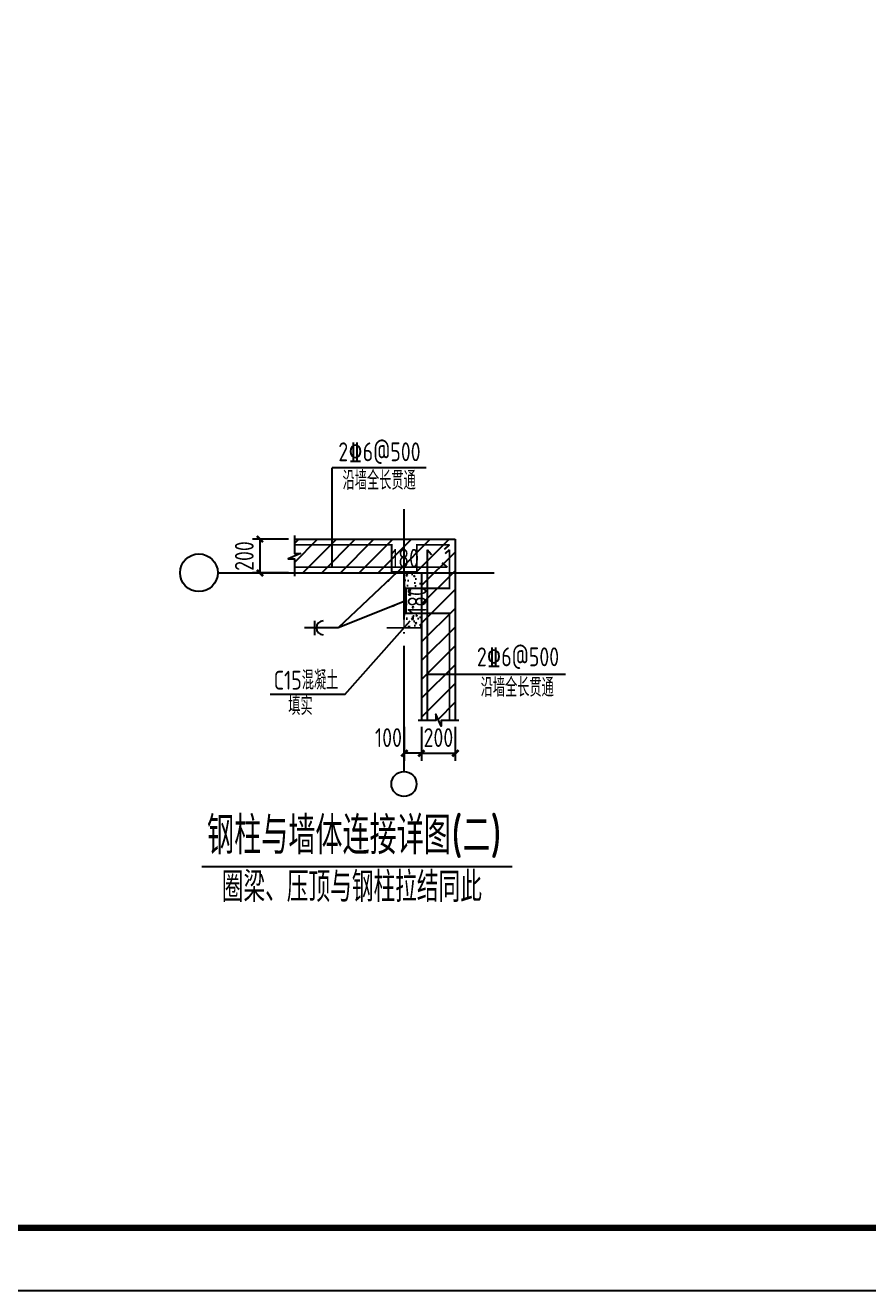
# Model space of a CAD drawing. Header units: millimetres. Extents: x 866561 to 876967, y 40200 to 44891.
# Drawn here: x 869882.5 to 870016.9, y 40201.4 to 40403 of the extents above; entities that cross this region are included whole.
import ezdxf

# ---------------------------------------------------------------- set-up
doc = ezdxf.new("R2010")
doc.units = ezdxf.units.MM
doc.header["$LTSCALE"] = 1000
doc.header["$MEASUREMENT"] = 0
doc.linetypes.add('DOTE', pattern=[2.42, 2, -0.2, 0.02, -0.2])
for name, color, linetype in [('2', 3, 'Continuous'), ('DIM', 7, 'Continuous'), ('DOTE', 1, 'DOTE'), ('PUB_TEXT', 7, 'Continuous'), ('文字', 7, 'Continuous')]:
    doc.layers.add(name, color=color, linetype=linetype)
doc.styles.add('GBHZ', font='gbenor.shx', dxfattribs={"width": 0.9, "bigfont": 'gbcbig.shx'})
doc.dimstyles.new('Y10', dxfattribs={"dimscale": 0, "dimtxt": 3, "dimasz": 0.01, "dimexe": 1.2, "dimexo": 1, "dimgap": 1, "dimtad": 1, "dimdec": 0, "dimlfac": 10, "dimzin": 0, "dimdsep": 46, "dimtxsty": 'GBHZ', "dimblk1": 'DX', "dimblk2": 'DX', "dimsah": 1, "dimcen": 0.09, "dimdle": 1, "dimadec": 0, "dimazin": 0, "dimtfac": 1, "dimtdec": 0, "dimtix": 1, "dimtmove": 2, "dimatfit": 3, "dimldrblk": 'DX', "dimfxl": 0, "dimtolj": 1, "dimtzin": 0, "dimarcsym": 0})

# ---------------------------------------------------------------- blocks, each defined once
blk = doc.blocks.new('DX')
at = {"color": 0, "linetype": 'ByBlock', "const_width": 40}
blk.add_lwpolyline([(-54, -51), (46, 49)], dxfattribs=at)
blk = doc.blocks.new('*D73')
at = {"layer": 'Defpoints', "color": 0}
for p in [(869925.39, 40321.09), (869919.87, 40315.76), (869925.39, 40315.76)]:
    blk.add_point(p, dxfattribs=at)
at = {"layer": 'dim', "color": 0, "lineweight": -2}
for p, q in [((869924.39, 40321.09), (869918.67, 40321.09)), ((869919.87, 40321.1), (869919.87, 40321.11)), ((869919.87, 40321.09), (869919.87, 40315.76)), ((869924.39, 40315.76), (869918.67, 40315.76)), ((869919.87, 40315.75), (869919.87, 40315.74))]:
    blk.add_line(p, q, dxfattribs=at)
at = {"layer": 'dim', "color": 0, "lineweight": -2, "xscale": 0.01, "yscale": 0.01, "zscale": 0.01}
for p, rotation in [((869919.87, 40321.09), 270), ((869919.87, 40315.76), 90)]:
    blk.add_blockref('DX', p, dxfattribs=dict(at, rotation=rotation))
at = {"layer": 'dim', "color": 0, "insert": (869917.37, 40318.42), "char_height": 3, "attachment_point": 5, "rotation": 90, "style": 'GBHZ'}
blk.add_mtext('\\A1;200', dxfattribs=at)
blk = doc.blocks.new('*D59')
at = {"layer": 'Defpoints', "color": 0}
for p in [(869945.64, 40292.21), (869950.97, 40292.21), (869950.97, 40286.99)]:
    blk.add_point(p, dxfattribs=at)
at = {"layer": 'dim', "color": 0, "lineweight": -2}
for p, q in [((869945.64, 40291.21), (869945.64, 40285.79)), ((869950.97, 40291.21), (869950.97, 40285.79)), ((869945.63, 40286.99), (869945.62, 40286.99)), ((869945.64, 40286.99), (869950.97, 40286.99)), ((869950.98, 40286.99), (869950.99, 40286.99))]:
    blk.add_line(p, q, dxfattribs=at)
at = {"layer": 'dim', "color": 0, "lineweight": -2, "xscale": 0.01, "yscale": 0.01, "zscale": 0.01}
blk.add_blockref('DX', (869945.64, 40286.99), dxfattribs=at)
at = {"layer": 'dim', "color": 0, "lineweight": -2, "xscale": 0.01, "yscale": 0.01, "zscale": 0.01, "rotation": 180}
blk.add_blockref('DX', (869950.97, 40286.99), dxfattribs=at)
at = {"layer": 'dim', "color": 0, "insert": (869948.31, 40289.49), "char_height": 3, "attachment_point": 5, "style": 'GBHZ'}
blk.add_mtext('\\A1;200', dxfattribs=at)
blk = doc.blocks.new('*D62')
at = {"layer": 'Defpoints', "color": 0}
for p in [(869942.86, 40292.21), (869945.64, 40292.21), (869942.86, 40286.99)]:
    blk.add_point(p, dxfattribs=at)
at = {"layer": 'dim', "color": 0, "lineweight": -2}
for p, q in [((869942.86, 40291.21), (869942.86, 40285.79)), ((869945.64, 40291.21), (869945.64, 40285.79)), ((869945.63, 40286.99), (869942.87, 40286.99))]:
    blk.add_line(p, q, dxfattribs=at)
at = {"layer": 'dim', "color": 0, "lineweight": -2, "xscale": 0.01, "yscale": 0.01, "zscale": 0.01, "rotation": 180}
blk.add_blockref('DX', (869942.86, 40286.99), dxfattribs=at)
at = {"layer": 'dim', "color": 0, "lineweight": -2, "xscale": 0.01, "yscale": 0.01, "zscale": 0.01}
blk.add_blockref('DX', (869945.64, 40286.99), dxfattribs=at)
at = {"layer": 'dim', "color": 0, "insert": (869940.35, 40289.49), "char_height": 3, "attachment_point": 5, "style": 'GBHZ'}
blk.add_mtext('\\A1;100', dxfattribs=at)

msp = doc.modelspace()

# ---------------------------------------------------------------- hatches: boundary and pattern name
h = msp.add_hatch()
h.set_pattern_fill('ANSI31', color=256, scale=0.666667, style=0)
h.set_pattern_definition([(45, (869606.9512, 40337.2395), (-1.496709, 1.496709), [])])
h.paths.add_polyline_path([(869942.863, 40321.091), (869925.387, 40321.091), (869925.387, 40318.847), (869926.308, 40318.847), (869924.351, 40318.003), (869925.387, 40318.003), (869925.387, 40315.758), (869941.657, 40315.758), (869941.822, 40315.914), (869942.863, 40315.914)])
h.paths.add_polyline_path([(869944.863, 40320.203), (869948.809, 40320.203), (869948.809, 40321.091), (869942.863, 40321.091), (869942.863, 40315.914), (869944.863, 40315.914)], flags=17)
h.paths.add_polyline_path([(869950.974, 40321.091), (869948.809, 40321.091), (869948.809, 40320.203), (869944.863, 40320.203), (869944.863, 40315.914), (869942.863, 40315.914), (869942.863, 40315.758), (869943.863, 40315.758), (869945.641, 40315.758), (869945.641, 40309.289), (869950.085, 40309.289), (869950.085, 40299.584), (869950.974, 40299.584)])
h.paths.add_polyline_path([(869950.085, 40309.289), (869945.641, 40309.289), (869945.641, 40292.212), (869947.886, 40292.212), (869947.886, 40293.248), (869948.729, 40291.291), (869948.729, 40292.212), (869950.974, 40292.212), (869950.974, 40299.584), (869950.085, 40299.584)])
h.paths.add_polyline_path([(869932.483, 40318.644), (869935.743, 40318.644), (869935.743, 40320.245), (869932.483, 40320.245)], flags=24)
h.paths.add_polyline_path([(869941.756, 40316.122), (869944.187, 40316.122), (869944.187, 40317.723), (869941.756, 40317.723)], flags=9)
h.paths.add_polyline_path([(869949.925, 40314.379), (869949.925, 40317.149), (869948.162, 40317.149), (869948.162, 40314.379)], flags=24)
h.paths.add_polyline_path([(869945.874, 40318.568), (869948.644, 40318.568), (869948.644, 40320.331), (869945.874, 40320.331)], flags=24)
h.paths.add_polyline_path([(869949.849, 40300.908), (869949.849, 40304.169), (869948.248, 40304.169), (869948.248, 40300.908)], flags=24)
h = msp.add_hatch()
h.set_pattern_fill('AR-CONC', color=256, scale=0.013333, style=0)
h.set_pattern_definition([(50, (869606.9512, 40337.2395), (2.429129, -0.212521), [0.254, -2.794]), (355, (869606.9512, 40337.2395), (-0.469904, 2.547422), [0.2032, -2.2352]), (100.451, (869607.1537, 40337.2218), (1.959233, 2.334889), [0.215867, -2.374533]), (46.1842, (869606.9512, 40337.9168), (3.614387, -0.560564), [0.381, -4.191]), (96.6356, (869607.2524, 40337.87), (3.16539, 3.299007), [0.3238, -3.5618]), (351.184, (869606.9512, 40337.9168), (3.165395, 3.299), [0.3048, -3.3528]), (21, (869607.2899, 40337.7475), (2.021532, -1.36354), [0.254, -2.794]), (326, (869607.29, 40337.7475), (0.824027, 2.45584), [0.2032, -2.2352]), (71.4514, (869607.4584, 40337.6338), (2.845553, 1.092305), [0.215867, -2.374533]), (37.5, (869606.9512, 40337.2395), (0.0411814, 1.1274005), [0, -2.2081067, 0, -2.2690667, 0, -2.2436667]), (7.5, (869606.9512, 40337.2395), (0.890929, 1.335741), [0, -1.2937067, 0, -2.1573067, 0, -0.8551333]), (327.5, (869606.196, 40337.2395), (1.8078746, -0.0763833), [0, -0.8466667, 0, -2.6416, 0, -3.5052]), (317.5, (869605.8573, 40337.2395), (1.975056, 0.33902), [0, -1.100667, 0, -1.754293, 0, -2.4892])])
h.paths.add_polyline_path([(869945.641, 40313.289), (869943.13, 40313.289), (869943.13, 40309.289), (869945.641, 40309.289)])
h.paths.add_polyline_path([(869945.641, 40315.647), (869942.863, 40315.647), (869942.863, 40311.182), (869943.13, 40311.289), (869943.13, 40313.289), (869945.641, 40313.289)])
h.paths.add_polyline_path([(869945.641, 40309.289), (869943.13, 40309.289), (869943.13, 40311.289), (869942.863, 40311.182), (869942.863, 40306.98), (869945.641, 40306.98)])
h.paths.add_polyline_path([(869944.814, 40310.144), (869944.814, 40312.575), (869943.212, 40312.575), (869943.212, 40310.144)], flags=24)

# ---------------------------------------------------------------- linework, layer by layer
for p, q in [((869931.353, 40316.647), (869931.353, 40332.501)), ((869946.383, 40332.501), (869931.353, 40332.501)), ((869925.387, 40321.091), (869950.974, 40321.091)), ((869950.974, 40321.091), (869950.974, 40292.212)), ((869925.387, 40315.758), (869945.641, 40315.758)), ((869941.804, 40315.897), (869932.348, 40306.98)), ((869942.854, 40315.638), (869942.854, 40308.972)), ((869945.641, 40315.758), (869945.641, 40292.212)), ((869943.13, 40311.289), (869932.348, 40306.98)), ((869928.599, 40306.98), (869928.599, 40308.076)), ((869933.399, 40296.351), (869943.788, 40308.093)), ((869932.348, 40306.98), (869926.965, 40306.98)), ((869928.599, 40305.794), (869928.599, 40306.98)), ((869946.53, 40299.584), (869968.567, 40299.584)), ((869933.399, 40296.351), (869921.47, 40296.351)), ((870241.527, 40201.355), (869400.527, 40201.355))]:
    msp.add_line(p, q)
at = {"color": 0, "const_width": 1}
msp.add_lwpolyline([(870231.527, 40211.355), (869425.527, 40211.355), (869425.527, 40785.355), (870231.527, 40785.355)], close=True, dxfattribs=at)
for points in [[(869925.387, 40321.684), (869925.387, 40318.847), (869926.308, 40318.847), (869924.351, 40318.003), (869925.387, 40318.003), (869925.387, 40315.201)], [(869951.567, 40292.212), (869948.729, 40292.212), (869948.729, 40291.291), (869947.886, 40293.248), (869947.886, 40292.212), (869945.084, 40292.212)]]:
    msp.add_lwpolyline(points)
at = {"const_width": 0.222}
for points in [[(869940.085, 40315.647), (869945.641, 40315.647)], [(869942.847, 40315.598), (869942.847, 40306.98)], [(869940.085, 40306.98), (869945.641, 40306.98)]]:
    msp.add_lwpolyline(points, dxfattribs=at)
for points in [[(869941.804, 40315.897, 0, 0.356, 0), (869940.192, 40314.377, 0.356, 0.356, 0)], [(869943.13, 40311.289, 0, 0.356, 0), (869940.961, 40310.422, 0.356, 0.356, 0)]]:
    msp.add_lwpolyline(points, format="xyseb")
for centre, radius in [((869910.133, 40315.758), 3), ((869942.815, 40282.096), 2)]:
    msp.add_circle(centre, radius)
msp.add_arc((869929.962, 40306.98), 1.095, 90, 270)
at = {"layer": '2', "color": 1, "const_width": 0.3}
for points in [[(869950.085, 40320.203), (869944.863, 40320.203), (869944.863, 40315.914), (869940.863, 40315.914), (869940.863, 40320.203), (869925.387, 40320.203)], [(869950.085, 40320.203), (869949.247, 40319.494)], [(869950.085, 40319.434), (869950.085, 40313.289), (869943.13, 40313.289), (869943.13, 40309.289), (869950.085, 40309.289), (869950.085, 40292.212)], [(869946.53, 40292.212), (869946.53, 40319.434)], [(869946.53, 40319.434), (869947.238, 40318.596)], [(869950.085, 40319.434), (869949.392, 40318.811)], [(869925.387, 40316.647), (869949.722, 40316.647)], [(869949.722, 40316.647), (869948.884, 40317.355)]]:
    msp.add_lwpolyline(points, dxfattribs=at)
at = {"layer": 'DOTE', "linetype": 'DOTE', "ltscale": 0.01}
for p, q in [((869942.863, 40284.096), (869942.863, 40325.91)), ((869913.129, 40315.758), (869957.18, 40315.758))]:
    msp.add_line(p, q, dxfattribs=at)
at = {"layer": '文字', "color": 6, "const_width": 0.32}
msp.add_lwpolyline([(869910.563, 40268.945), (869960.097, 40268.945)], dxfattribs=at)

# ---------------------------------------------------------------- texts
at = {"layer": '2', "color": 7, "style": 'GBHZ', "width": 0.9}
for s, p in [('2%%1326@500', (869932.36, 40333.535)), ('沿墙全长贯通', (869933.034, 40328.97)), ('180', (869940.749, 40316.575)), ('2%%1326@500', (869954.443, 40300.86)), ('C15混凝土', (869922.056, 40297.141)), ('沿墙全长贯通', (869955.042, 40295.992)), ('填实', (869924.37, 40293.063))]:
    msp.add_text(s, height=3, dxfattribs=at).set_placement(p)
msp.add_text('180', height=3, rotation=90, dxfattribs=at).set_placement((869946.405, 40309.16))
at = {"layer": 'PUB_TEXT', "style": 'GBHZ'}
for s, height, p in [('钢柱与墙体连接详图(二)', 6, (869911.426, 40270.896)), ('圈梁、压顶与钢柱拉结同此', 4.8, (869913.775, 40263.295))]:
    msp.add_text(s, height=height, dxfattribs=at).set_placement(p)

# ---------------------------------------------------------------- dimensions: what is measured, and where the dimension line sits
at = {"layer": 'dim'}
dim = msp.add_linear_dim(base=(869919.871, 40315.758), p1=(869925.387, 40321.091), p2=(869925.387, 40315.758), angle=90, text='200', dimstyle='Y10', override={"dimscale": 1}, dxfattribs=at)
dim.commit()
dim.dimension.update_dxf_attribs({"geometry": '*D73', "text_midpoint": (869917.371, 40318.425)})
dim = msp.add_linear_dim(base=(869942.863, 40286.991), p1=(869945.641, 40292.212), p2=(869942.863, 40292.212), angle=180, text='100', dimstyle='Y10', override={"dimscale": 1}, dxfattribs=at)
dim.commit()
dim.dimension.update_dxf_attribs({"geometry": '*D62', "text_midpoint": (869940.352, 40289.491), "dimtype": 160})
dim = msp.add_linear_dim(base=(869950.974, 40286.991), p1=(869945.641, 40292.212), p2=(869950.974, 40292.212), text='200', dimstyle='Y10', override={"dimscale": 1}, dxfattribs=at)
dim.commit()
dim.dimension.update_dxf_attribs({"geometry": '*D59', "text_midpoint": (869948.307, 40289.491)})

doc.saveas('drawing.dxf')
